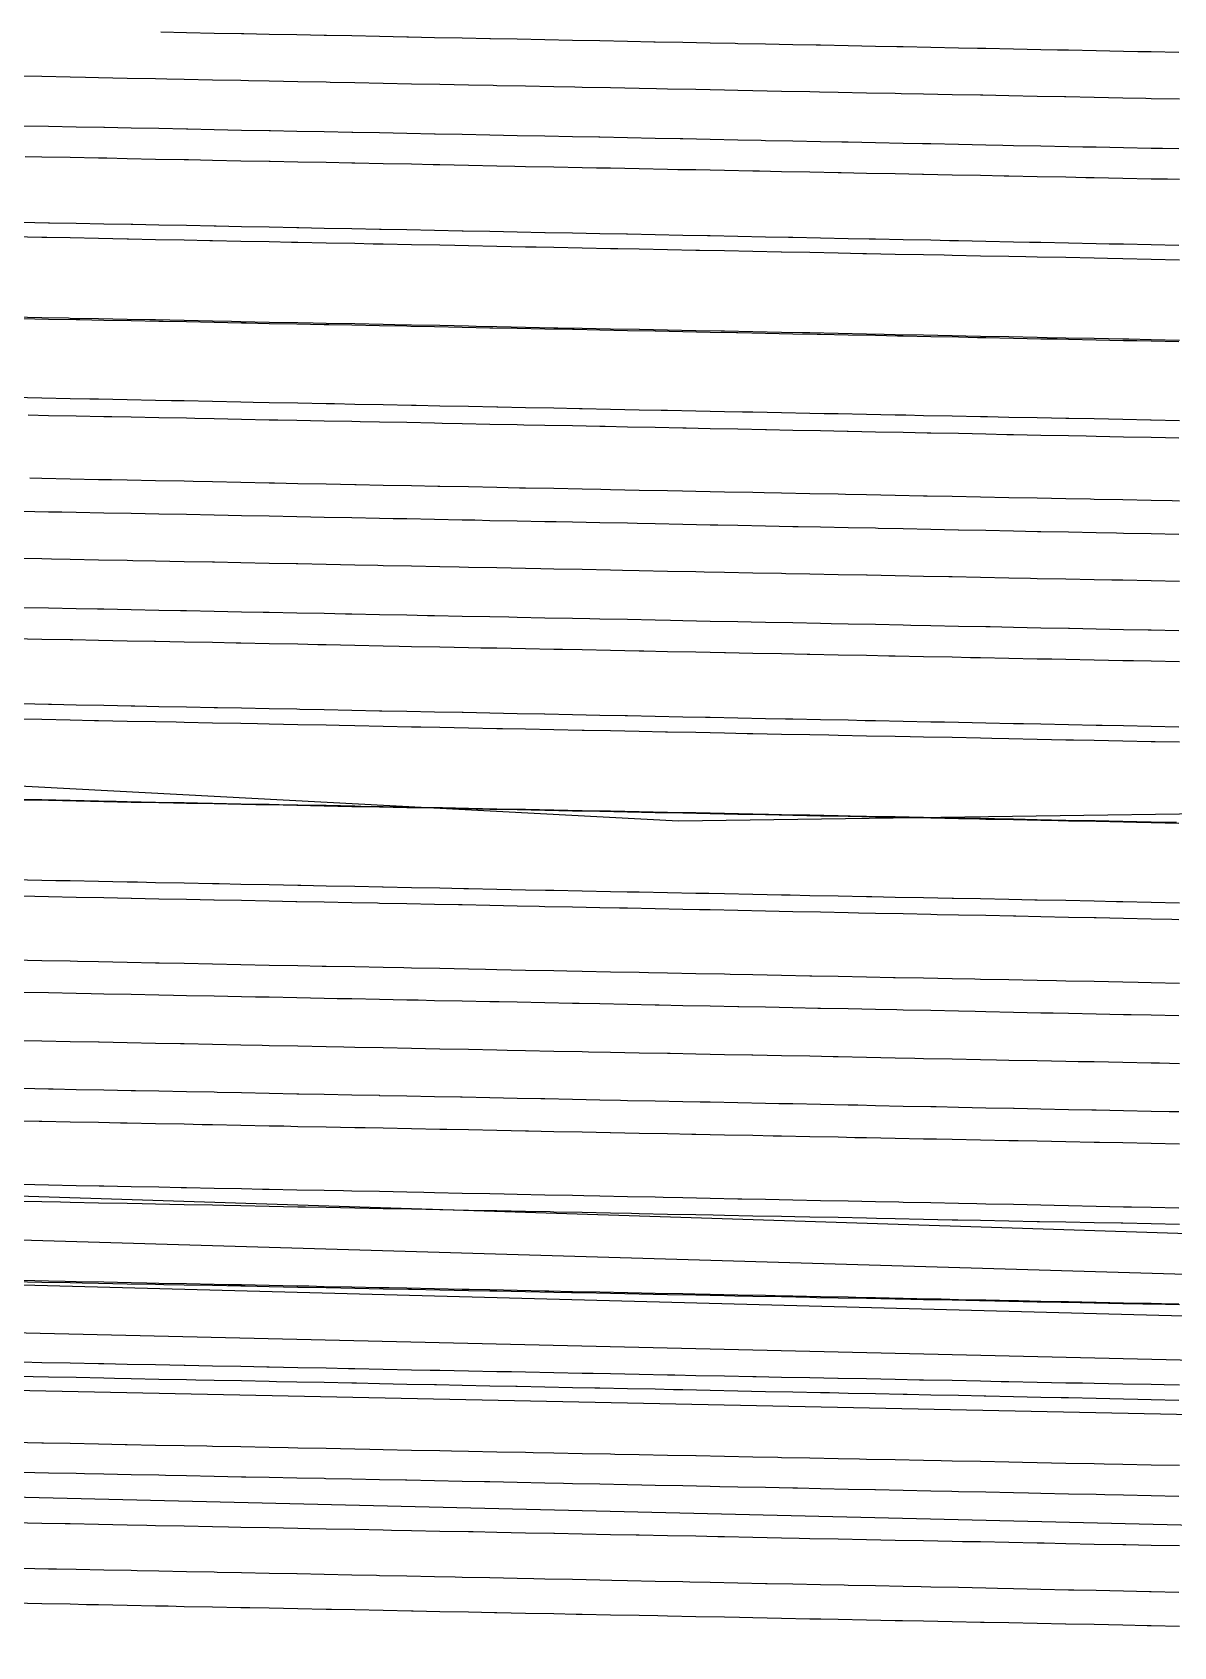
# Model space of a CAD drawing. Header units: metres. Extents: x 0 to 7092, y 40 to 458.
# Drawn here: x 4091.3 to 4178.3, y 40 to 163 of the extents above; entities that cross this region are included whole.
import ezdxf

# ---------------------------------------------------------------- set-up
doc = ezdxf.new("R2010")
doc.units = ezdxf.units.M

msp = doc.modelspace()

# ---------------------------------------------------------------- linework, layer by layer
at = {"color": 1}
msp.add_lwpolyline([(4067.39, 106.82), (4140.58, 102.92), (4140.58, 102.92), (4140.58, 102.92), (4140.58, 102.92), (4140.58, 102.92), (4140.58, 102.92), (4140.58, 102.92), (4140.58, 102.92), (4140.58, 102.92), (4209.67, 103.89), (4209.67, 103.89), (4209.67, 103.89), (4209.67, 103.89), (4209.67, 103.89), (4270.36, 105.98)], dxfattribs=at)
at = {"layer": 'Contour_Level_10'}
for points in [[(4178.72, 124.73), (4176.61, 124.78), (4174.51, 124.82), (4173.97, 124.83), (4172.41, 124.86), (4170.31, 124.91), (4168.21, 124.95), (4167.94, 124.95), (4166.11, 124.99), (4164.01, 125.03), (4161.91, 125.08), (4161.89, 125.08), (4159.81, 125.12), (4157.7, 125.16), (4155.81, 125.2), (4155.6, 125.21), (4153.5, 125.25), (4151.4, 125.29), (4149.71, 125.32), (4149.3, 125.33), (4147.2, 125.37), (4145.1, 125.42), (4143.58, 125.45), (4143, 125.46), (4140.9, 125.5), (4138.79, 125.54), (4137.43, 125.57), (4136.69, 125.59), (4134.59, 125.63), (4132.49, 125.67), (4131.25, 125.69), (4130.39, 125.71), (4128.29, 125.75), (4126.19, 125.79), (4125.05, 125.82), (4124.09, 125.84), (4121.99, 125.88), (4119.88, 125.92), (4118.82, 125.94), (4117.78, 125.96), (4115.68, 126), (4113.58, 126.04), (4112.56, 126.06), (4111.48, 126.08), (4109.38, 126.13), (4107.28, 126.17), (4106.26, 126.19), (4105.18, 126.21), (4103.08, 126.25), (4100.97, 126.29), (4099.94, 126.31), (4098.87, 126.33), (4096.77, 126.37), (4094.67, 126.41), (4093.59, 126.43), (4092.57, 126.45), (4090.47, 126.49)], [(4178.77, 115.04), (4176.6, 115.08), (4175.26, 115.11), (4174.44, 115.12), (4172.27, 115.16), (4170.1, 115.21), (4169.04, 115.23), (4167.93, 115.25), (4165.76, 115.29), (4163.59, 115.34), (4162.83, 115.35), (4161.43, 115.38), (4159.26, 115.42), (4157.09, 115.46), (4156.61, 115.47), (4154.92, 115.51), (4152.75, 115.55), (4150.59, 115.59), (4150.39, 115.6), (4148.42, 115.64), (4146.25, 115.68), (4144.17, 115.72), (4144.08, 115.72), (4141.91, 115.77), (4139.75, 115.81), (4137.95, 115.84), (4137.58, 115.85), (4135.41, 115.89), (4133.24, 115.94), (4131.73, 115.97), (4131.07, 115.98), (4128.91, 116.02), (4126.74, 116.07), (4125.52, 116.09), (4124.57, 116.11), (4122.4, 116.15), (4120.23, 116.19), (4119.3, 116.21), (4118.07, 116.24), (4115.9, 116.28), (4113.73, 116.32), (4113.08, 116.34), (4111.56, 116.37), (4109.39, 116.41), (4107.23, 116.45), (4106.86, 116.46), (4105.06, 116.5), (4102.89, 116.54), (4100.72, 116.58), (4100.64, 116.58), (4098.55, 116.62), (4096.38, 116.67), (4094.42, 116.71), (4094.22, 116.71), (4092.05, 116.75), (4089.88, 116.8)]]:
    msp.add_lwpolyline(points, dxfattribs=at)
at = {"layer": 'Contour_Level_11'}
for points in [[(4178.72, 117.4), (4176.61, 117.44), (4176.37, 117.44), (4174.51, 117.48), (4172.41, 117.53), (4170.37, 117.57), (4170.31, 117.57), (4168.21, 117.61), (4166.11, 117.65), (4164.34, 117.69), (4164.01, 117.7), (4161.91, 117.74), (4159.81, 117.78), (4158.29, 117.81), (4157.7, 117.83), (4155.6, 117.87), (4153.5, 117.91), (4152.21, 117.94), (4151.4, 117.95), (4149.3, 118), (4147.2, 118.04), (4146.11, 118.06), (4145.1, 118.08), (4143, 118.12), (4140.9, 118.16), (4139.98, 118.18), (4138.79, 118.21), (4136.69, 118.25), (4134.59, 118.29), (4133.83, 118.31), (4132.49, 118.33), (4130.39, 118.37), (4128.29, 118.42), (4127.65, 118.43), (4126.19, 118.46), (4124.09, 118.5), (4121.99, 118.54), (4121.44, 118.55), (4119.88, 118.58), (4117.78, 118.62), (4115.68, 118.67), (4115.2, 118.68), (4113.58, 118.71), (4111.48, 118.75), (4109.38, 118.79), (4108.93, 118.8), (4107.28, 118.83), (4105.18, 118.87), (4103.08, 118.91), (4102.63, 118.92), (4100.97, 118.95), (4098.87, 119), (4096.77, 119.04), (4096.3, 119.05), (4094.67, 119.08), (4092.57, 119.12), (4090.47, 119.16)], [(4178.77, 108.91), (4176.9, 108.95), (4176.6, 108.95), (4174.44, 109), (4172.27, 109.04), (4170.69, 109.07), (4170.1, 109.08), (4167.93, 109.13), (4165.76, 109.17), (4164.47, 109.2), (4163.59, 109.21), (4161.43, 109.26), (4159.26, 109.3), (4158.25, 109.32), (4157.09, 109.34), (4154.92, 109.38), (4152.75, 109.43), (4152.03, 109.44), (4150.59, 109.47), (4148.42, 109.51), (4146.25, 109.56), (4145.81, 109.56), (4144.08, 109.6), (4141.91, 109.64), (4139.75, 109.68), (4139.59, 109.69), (4137.58, 109.73), (4135.41, 109.77), (4133.38, 109.81), (4133.24, 109.81), (4131.07, 109.86), (4128.91, 109.9), (4127.16, 109.93), (4126.74, 109.94), (4124.57, 109.99), (4122.4, 110.03), (4120.94, 110.06), (4120.23, 110.07), (4118.07, 110.11), (4115.9, 110.16), (4114.72, 110.18), (4113.73, 110.2), (4111.56, 110.24), (4109.39, 110.29), (4108.5, 110.3), (4107.23, 110.33), (4105.06, 110.37), (4102.89, 110.41), (4102.29, 110.43), (4100.72, 110.46), (4098.55, 110.5), (4096.38, 110.54), (4096.07, 110.55), (4094.22, 110.59), (4092.05, 110.63), (4089.88, 110.67)]]:
    msp.add_lwpolyline(points, dxfattribs=at)
at = {"layer": 'Contour_Level_12'}
for points in [[(4178.72, 110.06), (4176.61, 110.1), (4174.51, 110.15), (4172.88, 110.18), (4172.41, 110.19), (4170.31, 110.23), (4168.21, 110.28), (4166.88, 110.3), (4166.11, 110.32), (4164.01, 110.36), (4161.91, 110.41), (4160.86, 110.43), (4159.81, 110.45), (4157.7, 110.49), (4155.6, 110.53), (4154.81, 110.55), (4153.5, 110.58), (4151.4, 110.62), (4149.3, 110.66), (4148.74, 110.67), (4147.2, 110.7), (4145.1, 110.75), (4143, 110.79), (4142.64, 110.8), (4140.9, 110.83), (4138.79, 110.87), (4136.69, 110.92), (4136.51, 110.92), (4134.59, 110.96), (4132.49, 111), (4130.39, 111.04), (4130.36, 111.04), (4128.29, 111.08), (4126.19, 111.13), (4124.17, 111.17), (4124.09, 111.17), (4121.99, 111.21), (4119.88, 111.25), (4117.96, 111.29), (4117.78, 111.29), (4115.68, 111.33), (4113.58, 111.37), (4111.72, 111.41), (4111.48, 111.42), (4109.38, 111.46), (4107.28, 111.5), (4105.44, 111.53), (4105.18, 111.54), (4103.08, 111.58), (4100.97, 111.62), (4099.13, 111.66), (4098.87, 111.66), (4096.77, 111.7), (4094.67, 111.74), (4092.79, 111.78), (4092.57, 111.79), (4090.47, 111.83)], [(4178.55, 102.79), (4176.6, 102.83), (4174.44, 102.87), (4172.33, 102.92), (4172.27, 102.92), (4170.1, 102.96), (4167.93, 103), (4166.11, 103.04), (4165.76, 103.05), (4163.59, 103.09), (4161.43, 103.13), (4159.89, 103.16), (4159.26, 103.17), (4157.09, 103.22), (4154.92, 103.26), (4153.67, 103.29), (4152.75, 103.3), (4150.59, 103.35), (4148.42, 103.39), (4147.45, 103.41), (4146.25, 103.43), (4144.08, 103.48), (4141.91, 103.52), (4141.24, 103.53), (4139.75, 103.56), (4137.58, 103.6), (4135.41, 103.65), (4135.02, 103.65), (4133.24, 103.69), (4131.07, 103.73), (4128.91, 103.78), (4128.8, 103.78), (4126.74, 103.82), (4124.57, 103.86), (4122.58, 103.9), (4122.4, 103.9), (4120.23, 103.95), (4118.07, 103.99), (4116.36, 104.02), (4115.9, 104.03), (4113.73, 104.08), (4111.56, 104.12), (4110.15, 104.15), (4109.39, 104.16), (4107.23, 104.2), (4105.06, 104.25), (4103.93, 104.27), (4102.89, 104.29), (4100.72, 104.33), (4098.55, 104.38), (4097.71, 104.39), (4096.38, 104.42), (4094.22, 104.46), (4092.05, 104.51), (4091.49, 104.52), (4089.88, 104.55)]]:
    msp.add_lwpolyline(points, dxfattribs=at)
at = {"layer": 'Contour_Level_13'}
for points in [[(4178.72, 102.73), (4176.61, 102.77), (4175.49, 102.79), (4174.51, 102.81), (4172.41, 102.86), (4170.31, 102.9), (4169.52, 102.92), (4168.21, 102.94), (4166.11, 102.99), (4164.01, 103.03), (4163.53, 103.04), (4161.91, 103.07), (4159.81, 103.12), (4157.7, 103.16), (4157.51, 103.16), (4155.6, 103.2), (4153.5, 103.24), (4151.47, 103.29), (4151.4, 103.29), (4149.3, 103.33), (4147.2, 103.37), (4145.4, 103.41), (4145.1, 103.41), (4143, 103.46), (4140.9, 103.5), (4139.3, 103.53), (4138.79, 103.54), (4136.69, 103.58), (4134.59, 103.63), (4133.17, 103.65), (4132.49, 103.67), (4130.39, 103.71), (4128.29, 103.75), (4127.02, 103.78), (4126.19, 103.79), (4124.09, 103.84), (4121.99, 103.88), (4120.83, 103.9), (4119.88, 103.92), (4117.78, 103.96), (4115.68, 104), (4114.61, 104.02), (4113.58, 104.04), (4111.48, 104.09), (4109.38, 104.13), (4108.37, 104.15), (4107.28, 104.17), (4105.18, 104.21), (4103.08, 104.25), (4102.09, 104.27), (4100.97, 104.29), (4098.87, 104.33), (4096.77, 104.37), (4095.77, 104.39), (4094.67, 104.41), (4092.57, 104.46), (4090.47, 104.5)], [(4178.77, 96.66), (4176.6, 96.71), (4174.44, 96.75), (4173.97, 96.76), (4172.27, 96.79), (4170.1, 96.84), (4167.93, 96.88), (4167.75, 96.88), (4165.76, 96.92), (4163.59, 96.97), (4161.53, 97.01), (4161.43, 97.01), (4159.26, 97.05), (4157.09, 97.09), (4155.31, 97.13), (4154.92, 97.14), (4152.75, 97.18), (4150.59, 97.22), (4149.1, 97.25), (4148.42, 97.27), (4146.25, 97.31), (4144.08, 97.35), (4142.88, 97.38), (4141.91, 97.39), (4139.75, 97.44), (4137.58, 97.48), (4136.66, 97.5), (4135.41, 97.52), (4133.24, 97.57), (4131.07, 97.61), (4130.44, 97.62), (4128.91, 97.65), (4126.74, 97.69), (4124.57, 97.74), (4124.22, 97.74), (4122.4, 97.78), (4120.23, 97.82), (4118.07, 97.87), (4118.01, 97.87), (4115.9, 97.91), (4113.73, 97.95), (4111.79, 97.99), (4111.56, 98), (4109.39, 98.04), (4107.23, 98.08), (4105.57, 98.11), (4105.06, 98.12), (4102.89, 98.17), (4100.72, 98.21), (4099.35, 98.24), (4098.55, 98.25), (4096.38, 98.3), (4094.22, 98.34), (4093.13, 98.36), (4092.05, 98.38), (4089.88, 98.42)]]:
    msp.add_lwpolyline(points, dxfattribs=at)
at = {"layer": 'Contour_Level_14'}
for points in [[(4178.72, 95.39), (4178.19, 95.41), (4176.61, 95.44), (4174.51, 95.48), (4172.41, 95.53), (4172.25, 95.53), (4170.31, 95.57), (4168.21, 95.61), (4166.29, 95.65), (4166.11, 95.66), (4164.01, 95.7), (4161.91, 95.74), (4160.3, 95.77), (4159.81, 95.79), (4157.7, 95.83), (4155.6, 95.87), (4154.29, 95.9), (4153.5, 95.91), (4151.4, 95.96), (4149.3, 96), (4148.25, 96.02), (4147.2, 96.04), (4145.1, 96.09), (4143, 96.13), (4142.18, 96.14), (4140.9, 96.17), (4138.79, 96.21), (4136.69, 96.26), (4136.09, 96.27), (4134.59, 96.3), (4132.49, 96.34), (4130.39, 96.38), (4129.97, 96.39), (4128.29, 96.42), (4126.19, 96.47), (4124.09, 96.51), (4123.81, 96.51), (4121.99, 96.55), (4119.88, 96.59), (4117.78, 96.63), (4117.63, 96.64), (4115.68, 96.68), (4113.58, 96.72), (4111.48, 96.76), (4111.41, 96.76), (4109.38, 96.8), (4107.28, 96.84), (4105.18, 96.88), (4105.16, 96.88), (4103.08, 96.92), (4100.97, 96.96), (4098.88, 97.01), (4098.87, 97.01), (4096.77, 97.05), (4094.67, 97.09), (4092.57, 97.13), (4092.56, 97.13), (4090.47, 97.17)], [(4178.77, 90.54), (4176.6, 90.58), (4175.61, 90.6), (4174.44, 90.63), (4172.27, 90.67), (4170.1, 90.71), (4169.39, 90.73), (4167.93, 90.76), (4165.76, 90.8), (4163.59, 90.84), (4163.17, 90.85), (4161.43, 90.88), (4159.26, 90.93), (4157.09, 90.97), (4156.96, 90.97), (4154.92, 91.01), (4152.75, 91.06), (4150.74, 91.1), (4150.59, 91.1), (4148.42, 91.14), (4146.25, 91.18), (4144.52, 91.22), (4144.08, 91.23), (4141.91, 91.27), (4139.75, 91.31), (4138.3, 91.34), (4137.58, 91.36), (4135.41, 91.4), (4133.24, 91.44), (4132.08, 91.47), (4131.07, 91.49), (4128.91, 91.53), (4126.74, 91.57), (4125.87, 91.59), (4124.57, 91.61), (4122.4, 91.66), (4120.23, 91.7), (4119.65, 91.71), (4118.07, 91.74), (4115.9, 91.79), (4113.73, 91.83), (4113.43, 91.83), (4111.56, 91.87), (4109.39, 91.91), (4107.23, 91.96), (4107.21, 91.96), (4105.06, 92), (4102.89, 92.04), (4100.99, 92.08), (4100.72, 92.09), (4098.55, 92.13), (4096.38, 92.17), (4094.77, 92.2), (4094.22, 92.22), (4092.05, 92.26), (4089.88, 92.3)]]:
    msp.add_lwpolyline(points, dxfattribs=at)
at = {"layer": 'Contour_Level_15'}
for points in [[(4178.72, 88.07), (4176.61, 88.11), (4175.07, 88.14), (4174.51, 88.15), (4172.41, 88.2), (4170.31, 88.24), (4169.14, 88.26), (4168.21, 88.28), (4166.11, 88.33), (4164.01, 88.37), (4163.19, 88.39), (4161.91, 88.41), (4159.81, 88.46), (4157.7, 88.5), (4157.21, 88.51), (4155.6, 88.54), (4153.5, 88.59), (4151.4, 88.63), (4151.2, 88.63), (4149.3, 88.67), (4147.2, 88.72), (4145.17, 88.76), (4145.1, 88.76), (4143, 88.8), (4140.9, 88.84), (4139.11, 88.88), (4138.79, 88.89), (4136.69, 88.93), (4134.59, 88.97), (4133.02, 89), (4132.49, 89.01), (4130.39, 89.06), (4128.29, 89.1), (4126.9, 89.13), (4126.19, 89.14), (4124.09, 89.18), (4121.99, 89.22), (4120.74, 89.25), (4119.88, 89.27), (4117.78, 89.31), (4115.68, 89.35), (4114.56, 89.37), (4113.58, 89.39), (4111.48, 89.43), (4109.38, 89.48), (4108.35, 89.5), (4107.28, 89.52), (4105.18, 89.56), (4103.08, 89.6), (4102.1, 89.62), (4100.97, 89.64), (4098.87, 89.68), (4096.77, 89.72), (4095.82, 89.74), (4094.67, 89.76), (4092.57, 89.81), (4090.47, 89.85)], [(4178.77, 84.42), (4177.25, 84.45), (4176.6, 84.46), (4174.44, 84.5), (4172.27, 84.55), (4171.04, 84.57), (4170.1, 84.59), (4167.93, 84.63), (4165.76, 84.67), (4164.82, 84.69), (4163.59, 84.72), (4161.43, 84.76), (4159.26, 84.8), (4158.6, 84.82), (4157.09, 84.85), (4154.92, 84.89), (4152.75, 84.93), (4152.38, 84.94), (4150.59, 84.98), (4148.42, 85.02), (4146.25, 85.06), (4146.16, 85.06), (4144.08, 85.1), (4141.91, 85.15), (4139.94, 85.19), (4139.75, 85.19), (4137.58, 85.23), (4135.41, 85.28), (4133.73, 85.31), (4133.24, 85.32), (4131.07, 85.36), (4128.91, 85.4), (4127.51, 85.43), (4126.74, 85.45), (4124.57, 85.49), (4122.4, 85.53), (4121.29, 85.56), (4120.23, 85.58), (4118.07, 85.62), (4115.9, 85.66), (4115.07, 85.68), (4113.73, 85.71), (4111.56, 85.75), (4109.39, 85.79), (4108.85, 85.8), (4107.23, 85.83), (4105.06, 85.88), (4102.89, 85.92), (4102.63, 85.92), (4100.72, 85.96), (4098.55, 86.01), (4096.42, 86.05), (4096.38, 86.05), (4094.22, 86.09), (4092.05, 86.13), (4090.2, 86.17)]]:
    msp.add_lwpolyline(points, dxfattribs=at)
at = {"layer": 'Contour_Level_16'}
for points in [[(4178.72, 80.74), (4177.98, 80.75), (4176.61, 80.78), (4174.51, 80.83), (4172.41, 80.87), (4172.08, 80.88), (4170.31, 80.91), (4168.21, 80.96), (4166.16, 81), (4166.11, 81), (4164.01, 81.04), (4161.91, 81.09), (4160.21, 81.12), (4159.81, 81.13), (4157.7, 81.17), (4155.6, 81.22), (4154.24, 81.25), (4153.5, 81.26), (4151.4, 81.3), (4149.3, 81.35), (4148.24, 81.37), (4147.2, 81.39), (4145.1, 81.43), (4143, 81.48), (4142.22, 81.49), (4140.9, 81.52), (4138.79, 81.56), (4136.69, 81.6), (4136.16, 81.62), (4134.59, 81.65), (4132.49, 81.69), (4130.39, 81.73), (4130.08, 81.74), (4128.29, 81.77), (4126.19, 81.82), (4124.09, 81.86), (4123.97, 81.86), (4121.99, 81.9), (4119.88, 81.94), (4117.82, 81.98), (4117.78, 81.99), (4115.68, 82.03), (4113.58, 82.07), (4111.64, 82.11), (4111.48, 82.11), (4109.38, 82.15), (4107.28, 82.19), (4105.43, 82.23), (4105.18, 82.24), (4103.08, 82.28), (4100.97, 82.32), (4099.19, 82.35), (4098.87, 82.36), (4096.77, 82.4), (4094.67, 82.44), (4092.91, 82.48), (4092.57, 82.48), (4090.47, 82.53)], [(4178.77, 78.29), (4176.6, 78.34), (4174.44, 78.38), (4172.68, 78.41), (4172.27, 78.42), (4170.1, 78.47), (4167.93, 78.51), (4166.46, 78.54), (4165.76, 78.55), (4163.59, 78.59), (4161.43, 78.64), (4160.24, 78.66), (4159.26, 78.68), (4157.09, 78.72), (4154.92, 78.77), (4154.02, 78.78), (4152.75, 78.81), (4150.59, 78.85), (4148.42, 78.89), (4147.8, 78.91), (4146.25, 78.94), (4144.08, 78.98), (4141.91, 79.02), (4141.59, 79.03), (4139.75, 79.07), (4137.58, 79.11), (4135.41, 79.15), (4135.37, 79.15), (4133.24, 79.2), (4131.07, 79.24), (4129.15, 79.28), (4128.91, 79.28), (4126.74, 79.32), (4124.57, 79.37), (4122.93, 79.4), (4122.4, 79.41), (4120.23, 79.45), (4118.07, 79.5), (4116.71, 79.52), (4115.9, 79.54), (4113.73, 79.58), (4111.56, 79.62), (4110.49, 79.65), (4109.39, 79.67), (4107.23, 79.71), (4105.06, 79.75), (4104.28, 79.77), (4102.89, 79.8), (4100.72, 79.84), (4098.55, 79.88), (4098.06, 79.89), (4096.38, 79.93), (4094.22, 79.97), (4092.05, 80.01), (4091.84, 80.02), (4089.88, 80.05)]]:
    msp.add_lwpolyline(points, dxfattribs=at)
at = {"layer": 'Contour_Level_17'}
for points in [[(4178.72, 73.41), (4176.61, 73.46), (4175.1, 73.49), (4174.51, 73.5), (4172.41, 73.55), (4170.31, 73.59), (4169.22, 73.61), (4168.21, 73.63), (4166.11, 73.68), (4164.01, 73.72), (4163.31, 73.74), (4161.91, 73.76), (4159.81, 73.81), (4157.7, 73.85), (4157.37, 73.86), (4155.6, 73.9), (4153.5, 73.94), (4151.41, 73.98), (4151.4, 73.98), (4149.3, 74.03), (4147.2, 74.07), (4145.42, 74.11), (4145.1, 74.11), (4143, 74.15), (4140.9, 74.2), (4139.41, 74.23), (4138.79, 74.24), (4136.69, 74.28), (4134.59, 74.33), (4133.36, 74.35), (4132.49, 74.37), (4130.39, 74.41), (4128.29, 74.45), (4127.29, 74.47), (4126.19, 74.5), (4124.09, 74.54), (4121.99, 74.58), (4121.18, 74.6), (4119.88, 74.62), (4117.78, 74.67), (4115.68, 74.71), (4115.04, 74.72), (4113.58, 74.75), (4111.48, 74.79), (4109.38, 74.83), (4108.87, 74.84), (4107.28, 74.88), (4105.18, 74.92), (4103.08, 74.96), (4102.67, 74.97), (4100.97, 75), (4098.87, 75.04), (4096.77, 75.08), (4096.43, 75.09), (4094.67, 75.12), (4092.57, 75.17), (4090.47, 75.21)], [(4178.77, 72.17), (4176.6, 72.21), (4174.44, 72.26), (4174.32, 72.26), (4172.27, 72.3), (4170.1, 72.34), (4168.1, 72.38), (4167.93, 72.38), (4165.76, 72.43), (4163.59, 72.47), (4161.88, 72.5), (4161.43, 72.51), (4159.26, 72.56), (4157.09, 72.6), (4155.66, 72.63), (4154.92, 72.64), (4152.75, 72.69), (4150.59, 72.73), (4149.45, 72.75), (4148.42, 72.77), (4146.25, 72.81), (4144.08, 72.86), (4143.23, 72.87), (4141.91, 72.9), (4139.75, 72.94), (4137.58, 72.99), (4137.01, 73), (4135.41, 73.03), (4133.24, 73.07), (4131.07, 73.11), (4130.79, 73.12), (4128.91, 73.16), (4126.74, 73.2), (4124.57, 73.24), (4124.57, 73.24), (4122.4, 73.29), (4120.23, 73.33), (4118.35, 73.37), (4118.07, 73.37), (4115.9, 73.42), (4113.73, 73.46), (4112.14, 73.49), (4111.56, 73.5), (4109.39, 73.54), (4107.23, 73.59), (4105.92, 73.61), (4105.06, 73.63), (4102.89, 73.67), (4100.72, 73.72), (4099.7, 73.74), (4098.55, 73.76), (4096.38, 73.8), (4094.22, 73.84), (4093.48, 73.86), (4092.05, 73.89), (4089.88, 73.93)]]:
    msp.add_lwpolyline(points, dxfattribs=at)
at = {"layer": 'Contour_Level_18'}
for points in [[(4178.77, 66.05), (4176.6, 66.09), (4175.96, 66.1), (4174.44, 66.13), (4172.27, 66.18), (4170.1, 66.22), (4169.74, 66.23), (4167.93, 66.26), (4165.76, 66.3), (4163.59, 66.35), (4163.52, 66.35), (4161.43, 66.39), (4159.26, 66.43), (4157.31, 66.47), (4157.09, 66.48), (4154.92, 66.52), (4152.75, 66.56), (4151.09, 66.59), (4150.59, 66.6), (4148.42, 66.65), (4146.25, 66.69), (4144.87, 66.72), (4144.08, 66.73), (4141.91, 66.78), (4139.75, 66.82), (4138.65, 66.84), (4137.58, 66.86), (4135.41, 66.91), (4133.24, 66.95), (4132.43, 66.96), (4131.07, 66.99), (4128.91, 67.03), (4126.74, 67.08), (4126.21, 67.09), (4124.57, 67.12), (4122.4, 67.16), (4120.23, 67.21), (4120, 67.21), (4118.07, 67.25), (4115.9, 67.29), (4113.78, 67.33), (4113.73, 67.33), (4111.56, 67.38), (4109.39, 67.42), (4107.56, 67.46), (4107.23, 67.46), (4105.06, 67.51), (4102.89, 67.55), (4101.34, 67.58), (4100.72, 67.59), (4098.55, 67.63), (4096.38, 67.68), (4095.12, 67.7), (4094.22, 67.72), (4092.05, 67.76), (4089.88, 67.81)], [(4178.72, 66.09), (4178.21, 66.1), (4176.61, 66.14), (4174.51, 66.18), (4172.41, 66.22), (4172.36, 66.23), (4170.31, 66.27), (4168.21, 66.31), (4166.49, 66.35), (4166.11, 66.36), (4164.01, 66.4), (4161.91, 66.44), (4160.59, 66.47), (4159.81, 66.49), (4157.7, 66.53), (4155.6, 66.58), (4154.67, 66.59), (4153.5, 66.62), (4151.4, 66.66), (4149.3, 66.71), (4148.72, 66.72), (4147.2, 66.75), (4145.1, 66.79), (4143, 66.84), (4142.74, 66.84), (4140.9, 66.88), (4138.79, 66.92), (4136.73, 66.96), (4136.69, 66.96), (4134.59, 67.01), (4132.49, 67.05), (4130.7, 67.09), (4130.39, 67.09), (4128.29, 67.14), (4126.19, 67.18), (4124.63, 67.21), (4124.09, 67.22), (4121.99, 67.26), (4119.88, 67.31), (4118.54, 67.33), (4117.78, 67.35), (4115.68, 67.39), (4113.58, 67.43), (4112.41, 67.46), (4111.48, 67.48), (4109.38, 67.52), (4107.28, 67.56), (4106.25, 67.58), (4105.18, 67.6), (4103.08, 67.64), (4100.97, 67.68), (4100.06, 67.7), (4098.87, 67.73), (4096.77, 67.77), (4094.67, 67.81), (4093.83, 67.83), (4092.57, 67.85), (4090.47, 67.89)]]:
    msp.add_lwpolyline(points, dxfattribs=at)
at = {"layer": 'Contour_Level_19'}
for points in [[(3386.6, 97), (5157.42, 40)], [(4178.77, 59.92), (4177.6, 59.95), (4176.6, 59.97), (4174.44, 60.01), (4172.27, 60.05), (4171.38, 60.07), (4170.1, 60.09), (4167.93, 60.14), (4165.76, 60.18), (4165.17, 60.19), (4163.59, 60.22), (4161.43, 60.27), (4159.26, 60.31), (4158.95, 60.32), (4157.09, 60.35), (4154.92, 60.4), (4152.75, 60.44), (4152.73, 60.44), (4150.59, 60.48), (4148.42, 60.52), (4146.51, 60.56), (4146.25, 60.57), (4144.08, 60.61), (4141.91, 60.65), (4140.29, 60.68), (4139.75, 60.7), (4137.58, 60.74), (4135.41, 60.78), (4134.07, 60.81), (4133.24, 60.82), (4131.07, 60.87), (4128.91, 60.91), (4127.86, 60.93), (4126.74, 60.95), (4124.57, 61), (4122.4, 61.04), (4121.64, 61.05), (4120.23, 61.08), (4118.07, 61.12), (4115.9, 61.17), (4115.42, 61.18), (4113.73, 61.21), (4111.56, 61.25), (4109.39, 61.3), (4109.2, 61.3), (4107.23, 61.34), (4105.06, 61.38), (4102.98, 61.42), (4102.89, 61.43), (4100.72, 61.47), (4098.55, 61.51), (4096.77, 61.55), (4096.38, 61.55), (4094.22, 61.6), (4092.05, 61.64), (4090.55, 61.67)], [(4178.72, 58.77), (4176.61, 58.82), (4175.58, 58.84), (4174.51, 58.86), (4172.41, 58.9), (4170.31, 58.95), (4169.74, 58.96), (4168.21, 58.99), (4166.11, 59.04), (4164.01, 59.08), (4163.88, 59.08), (4161.91, 59.13), (4159.81, 59.17), (4158, 59.21), (4157.7, 59.21), (4155.6, 59.26), (4153.5, 59.3), (4152.09, 59.33), (4151.4, 59.34), (4149.3, 59.39), (4147.2, 59.43), (4146.15, 59.45), (4145.1, 59.48), (4143, 59.52), (4140.9, 59.56), (4140.19, 59.58), (4138.79, 59.61), (4136.69, 59.65), (4134.59, 59.69), (4134.2, 59.7), (4132.49, 59.73), (4130.39, 59.78), (4128.29, 59.82), (4128.18, 59.82), (4126.19, 59.86), (4124.09, 59.91), (4122.13, 59.95), (4121.99, 59.95), (4119.88, 59.99), (4117.78, 60.03), (4116.05, 60.07), (4115.68, 60.08), (4113.58, 60.12), (4111.48, 60.16), (4109.93, 60.19), (4109.38, 60.2), (4107.28, 60.25), (4105.18, 60.29), (4103.79, 60.32), (4103.08, 60.33), (4100.97, 60.37), (4098.87, 60.41), (4097.6, 60.44), (4096.77, 60.45), (4094.67, 60.5), (4092.57, 60.54), (4091.39, 60.56), (4090.47, 60.58)]]:
    msp.add_lwpolyline(points, dxfattribs=at)
at = {"layer": 'Contour_Level_20'}
for points in [[(3386.6, 91.76), (5141.49, 40)], [(4178.77, 53.8), (4176.6, 53.84), (4174.44, 53.89), (4173.03, 53.91), (4172.27, 53.93), (4170.1, 53.97), (4167.93, 54.01), (4166.81, 54.04), (4165.76, 54.06), (4163.59, 54.1), (4161.43, 54.14), (4160.59, 54.16), (4159.26, 54.19), (4157.09, 54.23), (4154.92, 54.27), (4154.37, 54.28), (4152.75, 54.31), (4150.59, 54.36), (4148.42, 54.4), (4148.15, 54.41), (4146.25, 54.44), (4144.08, 54.49), (4141.93, 54.53), (4141.91, 54.53), (4139.75, 54.57), (4137.58, 54.61), (4135.72, 54.65), (4135.41, 54.66), (4133.24, 54.7), (4131.07, 54.74), (4129.5, 54.77), (4128.91, 54.79), (4126.74, 54.83), (4124.57, 54.87), (4123.28, 54.9), (4122.4, 54.92), (4120.23, 54.96), (4118.07, 55), (4117.06, 55.02), (4115.9, 55.04), (4113.73, 55.09), (4111.56, 55.13), (4110.84, 55.14), (4109.39, 55.17), (4107.23, 55.22), (4105.06, 55.26), (4104.63, 55.27), (4102.89, 55.3), (4100.72, 55.34), (4098.55, 55.39), (4098.41, 55.39), (4096.38, 55.43), (4094.22, 55.47), (4092.19, 55.51), (4092.05, 55.52), (4089.88, 55.56)], [(4178.72, 51.45), (4176.61, 51.5), (4174.51, 51.54), (4173.08, 51.57), (4172.41, 51.59), (4170.31, 51.63), (4168.21, 51.68), (4167.26, 51.7), (4166.11, 51.72), (4164.01, 51.77), (4161.91, 51.81), (4161.41, 51.82), (4159.81, 51.85), (4157.7, 51.9), (4155.6, 51.94), (4155.55, 51.94), (4153.5, 51.99), (4151.4, 52.03), (4149.65, 52.07), (4149.3, 52.07), (4147.2, 52.12), (4145.1, 52.16), (4143.73, 52.19), (4143, 52.2), (4140.9, 52.25), (4138.79, 52.29), (4137.78, 52.31), (4136.69, 52.33), (4134.59, 52.38), (4132.49, 52.42), (4131.81, 52.44), (4130.39, 52.46), (4128.29, 52.51), (4126.19, 52.55), (4125.8, 52.56), (4124.09, 52.59), (4121.99, 52.64), (4119.88, 52.68), (4119.77, 52.68), (4117.78, 52.72), (4115.68, 52.76), (4113.7, 52.8), (4113.58, 52.81), (4111.48, 52.85), (4109.38, 52.89), (4107.6, 52.93), (4107.28, 52.93), (4105.18, 52.98), (4103.08, 53.02), (4101.47, 53.05), (4100.97, 53.06), (4098.87, 53.1), (4096.77, 53.15), (4095.31, 53.17), (4094.67, 53.19), (4092.57, 53.23), (4090.47, 53.27)]]:
    msp.add_lwpolyline(points, dxfattribs=at)
at = {"layer": 'Contour_Level_21'}
for points in [[(2418.3, 91.48), (4565.81, 40)], [(3386.6, 86.31), (5126, 40)], [(4178.77, 47.68), (4176.6, 47.72), (4174.67, 47.76), (4174.44, 47.76), (4172.27, 47.8), (4170.1, 47.85), (4168.45, 47.88), (4167.93, 47.89), (4165.76, 47.93), (4163.59, 47.98), (4162.23, 48), (4161.43, 48.02), (4159.26, 48.06), (4157.09, 48.1), (4156.01, 48.13), (4154.92, 48.15), (4152.75, 48.19), (4150.59, 48.23), (4149.79, 48.25), (4148.42, 48.28), (4146.25, 48.32), (4144.08, 48.36), (4143.58, 48.37), (4141.91, 48.41), (4139.75, 48.45), (4137.58, 48.49), (4137.36, 48.5), (4135.41, 48.53), (4133.24, 48.58), (4131.14, 48.62), (4131.07, 48.62), (4128.91, 48.66), (4126.74, 48.71), (4124.92, 48.74), (4124.57, 48.75), (4122.4, 48.79), (4120.23, 48.83), (4118.7, 48.86), (4118.07, 48.88), (4115.9, 48.92), (4113.73, 48.96), (4112.49, 48.99), (4111.56, 49.01), (4109.39, 49.05), (4107.23, 49.09), (4106.27, 49.11), (4105.06, 49.14), (4102.89, 49.18), (4100.72, 49.22), (4100.05, 49.23), (4098.55, 49.26), (4096.38, 49.31), (4094.22, 49.35), (4093.83, 49.36), (4092.05, 49.39), (4089.88, 49.44)], [(4178.72, 44.14), (4176.61, 44.18), (4176.49, 44.19), (4174.51, 44.23), (4172.41, 44.27), (4170.7, 44.31), (4170.31, 44.32), (4168.21, 44.36), (4166.11, 44.41), (4164.9, 44.43), (4164.01, 44.45), (4161.91, 44.5), (4159.81, 44.54), (4159.07, 44.56), (4157.7, 44.58), (4155.6, 44.63), (4153.5, 44.67), (4153.22, 44.68), (4151.4, 44.72), (4149.3, 44.76), (4147.35, 44.8), (4147.2, 44.8), (4145.1, 44.85), (4143, 44.89), (4141.44, 44.92), (4140.9, 44.94), (4138.79, 44.98), (4136.69, 45.02), (4135.51, 45.05), (4134.59, 45.07), (4132.49, 45.11), (4130.39, 45.15), (4129.56, 45.17), (4128.29, 45.2), (4126.19, 45.24), (4124.09, 45.28), (4123.57, 45.29), (4121.99, 45.33), (4119.88, 45.37), (4117.78, 45.41), (4117.55, 45.42), (4115.68, 45.46), (4113.58, 45.5), (4111.51, 45.54), (4111.48, 45.54), (4109.38, 45.58), (4107.28, 45.63), (4105.43, 45.66), (4105.18, 45.67), (4103.08, 45.71), (4100.97, 45.75), (4099.32, 45.79), (4098.87, 45.8), (4096.77, 45.84), (4094.67, 45.88), (4093.17, 45.91), (4092.57, 45.92), (4090.47, 45.96)]]:
    msp.add_lwpolyline(points, dxfattribs=at)
at = {"layer": 'Contour_Level_22'}
for points in [[(3386.6, 80.45), (5110.37, 40)], [(4178.77, 41.55), (4176.6, 41.59), (4176.31, 41.6), (4174.44, 41.64), (4172.27, 41.68), (4170.1, 41.72), (4170.09, 41.72), (4167.93, 41.77), (4165.76, 41.81), (4163.87, 41.85), (4163.59, 41.85), (4161.43, 41.9), (4159.26, 41.94), (4157.66, 41.97), (4157.09, 41.98), (4154.92, 42.02), (4152.75, 42.07), (4151.44, 42.09), (4150.59, 42.11), (4148.42, 42.15), (4146.25, 42.2), (4145.22, 42.22), (4144.08, 42.24), (4141.91, 42.28), (4139.75, 42.32), (4139, 42.34), (4137.58, 42.37), (4135.41, 42.41), (4133.24, 42.45), (4132.78, 42.46), (4131.07, 42.5), (4128.91, 42.54), (4126.74, 42.58), (4126.56, 42.59), (4124.57, 42.63), (4122.4, 42.67), (4120.35, 42.71), (4120.23, 42.71), (4118.07, 42.75), (4115.9, 42.8), (4114.13, 42.83), (4113.73, 42.84), (4111.56, 42.88), (4109.39, 42.93), (4107.91, 42.95), (4107.23, 42.97), (4105.06, 43.01), (4102.89, 43.05), (4101.69, 43.08), (4100.72, 43.1), (4098.55, 43.14), (4096.38, 43.18), (4095.47, 43.2), (4094.22, 43.23), (4092.05, 43.27), (4089.88, 43.31)]]:
    msp.add_lwpolyline(points, dxfattribs=at)
at = {"layer": 'Contour_Level_23'}
msp.add_lwpolyline([(3386.6, 74.05), (5037.4, 40)], dxfattribs=at)
at = {"layer": 'Contour_Level_3'}
msp.add_lwpolyline([(4178.77, 157.9), (4176.6, 157.94), (4176.21, 157.95), (4174.44, 157.99), (4172.27, 158.03), (4170.1, 158.07), (4169.99, 158.08), (4167.93, 158.12), (4165.76, 158.16), (4163.77, 158.2), (4163.59, 158.2), (4161.43, 158.24), (4159.26, 158.29), (4157.55, 158.32), (4157.09, 158.33), (4154.92, 158.37), (4152.75, 158.42), (4151.33, 158.44), (4150.59, 158.46), (4148.42, 158.5), (4146.25, 158.55), (4145.11, 158.57), (4144.08, 158.59), (4141.91, 158.63), (4139.75, 158.67), (4138.9, 158.69), (4137.58, 158.72), (4135.41, 158.76), (4133.24, 158.8), (4132.68, 158.81), (4131.07, 158.85), (4128.91, 158.89), (4126.74, 158.93), (4126.46, 158.94), (4124.57, 158.97), (4122.4, 159.02), (4120.24, 159.06), (4120.23, 159.06), (4118.07, 159.1), (4115.9, 159.15), (4114.02, 159.18), (4113.73, 159.19), (4111.56, 159.23), (4109.39, 159.27), (4107.8, 159.31), (4107.23, 159.32), (4105.06, 159.36), (4102.89, 159.4), (4101.59, 159.43), (4100.72, 159.45), (4098.55, 159.49), (4096.38, 159.53), (4095.37, 159.55), (4094.22, 159.58), (4092.05, 159.62), (4089.88, 159.66)], dxfattribs=at)
at = {"layer": 'Contour_Level_4'}
msp.add_lwpolyline([(4178.77, 151.78), (4177.85, 151.8), (4176.6, 151.82), (4174.44, 151.86), (4172.27, 151.91), (4171.63, 151.92), (4170.1, 151.95), (4167.93, 151.99), (4165.76, 152.04), (4165.41, 152.04), (4163.59, 152.08), (4161.43, 152.12), (4159.26, 152.16), (4159.19, 152.17), (4157.09, 152.21), (4154.92, 152.25), (4152.97, 152.29), (4152.75, 152.29), (4150.59, 152.34), (4148.42, 152.38), (4146.76, 152.41), (4146.25, 152.42), (4144.08, 152.46), (4141.91, 152.51), (4140.54, 152.53), (4139.75, 152.55), (4137.58, 152.59), (4135.41, 152.64), (4134.32, 152.66), (4133.24, 152.68), (4131.07, 152.72), (4128.91, 152.76), (4128.1, 152.78), (4126.74, 152.81), (4124.57, 152.85), (4122.4, 152.89), (4121.88, 152.9), (4120.23, 152.94), (4118.07, 152.98), (4115.9, 153.02), (4115.67, 153.03), (4113.73, 153.07), (4111.56, 153.11), (4109.45, 153.15), (4109.39, 153.15), (4107.23, 153.19), (4105.06, 153.24), (4103.23, 153.27), (4102.89, 153.28), (4100.72, 153.32), (4098.55, 153.37), (4097.01, 153.4), (4096.38, 153.41), (4094.22, 153.45), (4092.05, 153.49), (4090.79, 153.52)], dxfattribs=at)
at = {"layer": 'Contour_Level_5'}
for points in [[(4178.72, 161.46), (4176.61, 161.5), (4175.58, 161.52), (4174.51, 161.54), (4172.41, 161.59), (4170.31, 161.63), (4169.48, 161.65), (4168.21, 161.67), (4166.11, 161.71), (4164.01, 161.76), (4163.36, 161.77), (4161.91, 161.8), (4159.81, 161.84), (4157.7, 161.88), (4157.22, 161.89), (4155.6, 161.92), (4153.5, 161.97), (4151.4, 162.01), (4151.07, 162.02), (4149.3, 162.05), (4147.2, 162.09), (4145.1, 162.13), (4144.9, 162.14), (4143, 162.18), (4140.9, 162.22), (4138.79, 162.26), (4138.7, 162.26), (4136.69, 162.3), (4134.59, 162.34), (4132.49, 162.38), (4132.49, 162.38), (4130.39, 162.43), (4128.29, 162.47), (4126.26, 162.51), (4126.19, 162.51), (4124.09, 162.55), (4121.99, 162.59), (4120.01, 162.63), (4119.88, 162.63), (4117.78, 162.67), (4115.68, 162.72), (4113.74, 162.75), (4113.58, 162.76), (4111.48, 162.8), (4109.38, 162.84), (4107.44, 162.88), (4107.28, 162.88), (4105.18, 162.92), (4103.08, 162.96), (4101.13, 163)], [(4178.77, 145.65), (4176.6, 145.7), (4174.44, 145.74), (4173.27, 145.76), (4172.27, 145.78), (4170.1, 145.83), (4167.93, 145.87), (4167.05, 145.89), (4165.76, 145.91), (4163.59, 145.95), (4161.43, 146), (4160.83, 146.01), (4159.26, 146.04), (4157.09, 146.08), (4154.92, 146.13), (4154.62, 146.13), (4152.75, 146.17), (4150.59, 146.21), (4148.42, 146.25), (4148.4, 146.26), (4146.25, 146.3), (4144.08, 146.34), (4142.18, 146.38), (4141.91, 146.38), (4139.75, 146.43), (4137.58, 146.47), (4135.96, 146.5), (4135.41, 146.51), (4133.24, 146.56), (4131.07, 146.6), (4129.74, 146.62), (4128.91, 146.64), (4126.74, 146.68), (4124.57, 146.73), (4123.53, 146.75), (4122.4, 146.77), (4120.23, 146.81), (4118.07, 146.86), (4117.31, 146.87), (4115.9, 146.9), (4113.73, 146.94), (4111.56, 146.98), (4111.09, 146.99), (4109.39, 147.03), (4107.23, 147.07), (4105.06, 147.11), (4104.87, 147.12), (4102.89, 147.16), (4100.72, 147.2), (4098.65, 147.24), (4098.55, 147.24), (4096.38, 147.29), (4094.22, 147.33), (4092.43, 147.36), (4092.05, 147.37), (4089.88, 147.41)]]:
    msp.add_lwpolyline(points, dxfattribs=at)
at = {"layer": 'Contour_Level_6'}
for points in [[(4178.72, 154.11), (4177.48, 154.14), (4176.61, 154.15), (4174.51, 154.2), (4172.41, 154.24), (4171.4, 154.26), (4170.31, 154.28), (4168.21, 154.32), (4166.11, 154.36), (4165.3, 154.38), (4164.01, 154.41), (4161.91, 154.45), (4159.81, 154.49), (4159.18, 154.5), (4157.7, 154.53), (4155.6, 154.58), (4153.5, 154.62), (4153.04, 154.63), (4151.4, 154.66), (4149.3, 154.7), (4147.2, 154.74), (4146.88, 154.75), (4145.1, 154.79), (4143, 154.83), (4140.9, 154.87), (4140.7, 154.87), (4138.79, 154.91), (4136.69, 154.95), (4134.59, 155), (4134.5, 155), (4132.49, 155.04), (4130.39, 155.08), (4128.29, 155.12), (4128.28, 155.12), (4126.19, 155.16), (4124.09, 155.2), (4122.04, 155.24), (4121.99, 155.24), (4119.88, 155.29), (4117.78, 155.33), (4115.77, 155.37), (4115.68, 155.37), (4113.58, 155.41), (4111.48, 155.45), (4109.48, 155.49), (4109.38, 155.49), (4107.28, 155.53), (4105.18, 155.57), (4103.17, 155.61), (4103.08, 155.61), (4100.97, 155.66), (4098.87, 155.7), (4096.83, 155.74), (4096.77, 155.74), (4094.67, 155.78), (4092.57, 155.82), (4090.47, 155.86)], [(4178.77, 139.53), (4176.6, 139.57), (4174.91, 139.61), (4174.44, 139.62), (4172.27, 139.66), (4170.1, 139.7), (4168.69, 139.73), (4167.93, 139.74), (4165.76, 139.79), (4163.59, 139.83), (4162.48, 139.85), (4161.43, 139.87), (4159.26, 139.92), (4157.09, 139.96), (4156.26, 139.98), (4154.92, 140), (4152.75, 140.05), (4150.59, 140.09), (4150.04, 140.1), (4148.42, 140.13), (4146.25, 140.17), (4144.08, 140.22), (4143.82, 140.22), (4141.91, 140.26), (4139.75, 140.3), (4137.6, 140.35), (4137.58, 140.35), (4135.41, 140.39), (4133.24, 140.43), (4131.39, 140.47), (4131.07, 140.47), (4128.91, 140.52), (4126.74, 140.56), (4125.17, 140.59), (4124.57, 140.6), (4122.4, 140.65), (4120.23, 140.69), (4118.95, 140.71), (4118.07, 140.73), (4115.9, 140.78), (4113.73, 140.82), (4112.73, 140.84), (4111.56, 140.86), (4109.39, 140.9), (4107.23, 140.95), (4106.51, 140.96), (4105.06, 140.99), (4102.89, 141.03), (4100.72, 141.08), (4100.29, 141.08), (4098.55, 141.12), (4096.38, 141.16), (4094.22, 141.2), (4094.08, 141.21), (4092.05, 141.25), (4089.88, 141.29)]]:
    msp.add_lwpolyline(points, dxfattribs=at)
at = {"layer": 'Contour_Level_7'}
for points in [[(4178.72, 146.76), (4176.61, 146.81), (4174.51, 146.85), (4173.41, 146.87), (4172.41, 146.89), (4170.31, 146.93), (4168.21, 146.98), (4167.33, 146.99), (4166.11, 147.02), (4164.01, 147.06), (4161.91, 147.1), (4161.23, 147.12), (4159.81, 147.15), (4157.7, 147.19), (4155.6, 147.23), (4155.11, 147.24), (4153.5, 147.27), (4151.4, 147.31), (4149.3, 147.36), (4148.96, 147.36), (4147.2, 147.4), (4145.1, 147.44), (4143, 147.48), (4142.8, 147.49), (4140.9, 147.52), (4138.79, 147.57), (4136.69, 147.61), (4136.62, 147.61), (4134.59, 147.65), (4132.49, 147.69), (4130.41, 147.73), (4130.39, 147.73), (4128.29, 147.77), (4126.19, 147.82), (4124.18, 147.86), (4124.09, 147.86), (4121.99, 147.9), (4119.88, 147.94), (4117.92, 147.98), (4117.78, 147.98), (4115.68, 148.02), (4113.58, 148.06), (4111.64, 148.1), (4111.48, 148.11), (4109.38, 148.15), (4107.28, 148.19), (4105.34, 148.23), (4105.18, 148.23), (4103.08, 148.27), (4100.97, 148.31), (4099, 148.35), (4098.87, 148.35), (4096.77, 148.39), (4094.67, 148.43), (4092.65, 148.47), (4092.57, 148.47), (4090.47, 148.51)], [(4178.77, 133.41), (4176.6, 133.45), (4176.55, 133.45), (4174.44, 133.49), (4172.27, 133.54), (4170.34, 133.57), (4170.1, 133.58), (4167.93, 133.62), (4165.76, 133.66), (4164.12, 133.7), (4163.59, 133.71), (4161.43, 133.75), (4159.26, 133.79), (4157.9, 133.82), (4157.09, 133.84), (4154.92, 133.88), (4152.75, 133.92), (4151.68, 133.94), (4150.59, 133.96), (4148.42, 134.01), (4146.25, 134.05), (4145.46, 134.07), (4144.08, 134.09), (4141.91, 134.14), (4139.75, 134.18), (4139.25, 134.19), (4137.58, 134.22), (4135.41, 134.27), (4133.24, 134.31), (4133.03, 134.31), (4131.07, 134.35), (4128.91, 134.39), (4126.81, 134.44), (4126.74, 134.44), (4124.57, 134.48), (4122.4, 134.52), (4120.59, 134.56), (4120.23, 134.57), (4118.07, 134.61), (4115.9, 134.65), (4114.37, 134.68), (4113.73, 134.69), (4111.56, 134.74), (4109.39, 134.78), (4108.15, 134.8), (4107.23, 134.82), (4105.06, 134.87), (4102.89, 134.91), (4101.94, 134.93), (4100.72, 134.95), (4098.55, 134.99), (4096.38, 135.04), (4095.72, 135.05), (4094.22, 135.08), (4092.05, 135.12), (4089.88, 135.17)]]:
    msp.add_lwpolyline(points, dxfattribs=at)
at = {"layer": 'Contour_Level_8'}
for points in [[(4178.72, 139.42), (4176.61, 139.46), (4175.51, 139.48), (4174.51, 139.5), (4172.41, 139.55), (4170.31, 139.59), (4169.45, 139.61), (4168.21, 139.63), (4166.11, 139.67), (4164.01, 139.72), (4163.37, 139.73), (4161.91, 139.76), (4159.81, 139.8), (4157.7, 139.84), (4157.27, 139.85), (4155.6, 139.89), (4153.5, 139.93), (4151.4, 139.97), (4151.15, 139.98), (4149.3, 140.01), (4147.2, 140.06), (4145.1, 140.1), (4145, 140.1), (4143, 140.14), (4140.9, 140.18), (4138.83, 140.22), (4138.79, 140.22), (4136.69, 140.26), (4134.59, 140.31), (4132.64, 140.35), (4132.49, 140.35), (4130.39, 140.39), (4128.29, 140.43), (4126.43, 140.47), (4126.19, 140.47), (4124.09, 140.51), (4121.99, 140.56), (4120.18, 140.59), (4119.88, 140.6), (4117.78, 140.64), (4115.68, 140.68), (4113.92, 140.71), (4113.58, 140.72), (4111.48, 140.76), (4109.38, 140.8), (4107.62, 140.84), (4107.28, 140.84), (4105.18, 140.89), (4103.08, 140.93), (4101.3, 140.96), (4100.97, 140.97), (4098.87, 141.01), (4096.77, 141.05), (4094.95, 141.08), (4094.67, 141.09), (4092.57, 141.13), (4090.47, 141.17)], [(4178.77, 127.28), (4178.2, 127.29), (4176.6, 127.33), (4174.44, 127.37), (4172.27, 127.41), (4171.98, 127.42), (4170.1, 127.45), (4167.93, 127.5), (4165.76, 127.54), (4165.76, 127.54), (4163.59, 127.58), (4161.43, 127.63), (4159.54, 127.66), (4159.26, 127.67), (4157.09, 127.71), (4154.92, 127.76), (4153.32, 127.79), (4152.75, 127.8), (4150.59, 127.84), (4148.42, 127.88), (4147.11, 127.91), (4146.25, 127.93), (4144.08, 127.97), (4141.91, 128.01), (4140.89, 128.03), (4139.75, 128.06), (4137.58, 128.1), (4135.41, 128.14), (4134.67, 128.16), (4133.24, 128.18), (4131.07, 128.23), (4128.91, 128.27), (4128.45, 128.28), (4126.74, 128.31), (4124.57, 128.36), (4122.4, 128.4), (4122.23, 128.4), (4120.23, 128.44), (4118.07, 128.48), (4116.01, 128.53), (4115.9, 128.53), (4113.73, 128.57), (4111.56, 128.61), (4109.8, 128.65), (4109.39, 128.66), (4107.23, 128.7), (4105.06, 128.74), (4103.58, 128.77), (4102.89, 128.79), (4100.72, 128.83), (4098.55, 128.87), (4097.36, 128.89), (4096.38, 128.91), (4094.22, 128.96), (4092.05, 129), (4091.14, 129.02)]]:
    msp.add_lwpolyline(points, dxfattribs=at)
at = {"layer": 'Contour_Level_9'}
for points in [[(4178.72, 132.08), (4177.7, 132.1), (4176.61, 132.12), (4174.51, 132.16), (4172.41, 132.2), (4171.66, 132.22), (4170.31, 132.25), (4168.21, 132.29), (4166.11, 132.33), (4165.61, 132.34), (4164.01, 132.37), (4161.91, 132.42), (4159.81, 132.46), (4159.53, 132.47), (4157.7, 132.5), (4155.6, 132.54), (4153.5, 132.59), (4153.43, 132.59), (4151.4, 132.63), (4149.3, 132.67), (4147.3, 132.71), (4147.2, 132.71), (4145.1, 132.76), (4143, 132.8), (4141.16, 132.83), (4140.9, 132.84), (4138.79, 132.88), (4136.69, 132.92), (4134.98, 132.96), (4134.59, 132.97), (4132.49, 133.01), (4130.39, 133.05), (4128.78, 133.08), (4128.29, 133.09), (4126.19, 133.13), (4124.09, 133.17), (4122.56, 133.2), (4121.99, 133.22), (4119.88, 133.26), (4117.78, 133.3), (4116.31, 133.33), (4115.68, 133.34), (4113.58, 133.38), (4111.48, 133.42), (4110.03, 133.45), (4109.38, 133.46), (4107.28, 133.5), (4105.18, 133.55), (4103.72, 133.57), (4103.08, 133.59), (4100.97, 133.63), (4098.87, 133.67), (4097.38, 133.7), (4096.77, 133.71), (4094.67, 133.75), (4092.57, 133.79), (4091.02, 133.82)], [(4178.77, 121.16), (4176.6, 121.2), (4174.44, 121.25), (4173.62, 121.26), (4172.27, 121.29), (4170.1, 121.33), (4167.93, 121.37), (4167.4, 121.38), (4165.76, 121.42), (4163.59, 121.46), (4161.43, 121.5), (4161.18, 121.51), (4159.26, 121.55), (4157.09, 121.59), (4154.97, 121.63), (4154.92, 121.63), (4152.75, 121.67), (4150.59, 121.72), (4148.75, 121.75), (4148.42, 121.76), (4146.25, 121.8), (4144.08, 121.85), (4142.53, 121.88), (4141.91, 121.89), (4139.75, 121.93), (4137.58, 121.97), (4136.31, 122), (4135.41, 122.02), (4133.24, 122.06), (4131.07, 122.1), (4130.09, 122.12), (4128.91, 122.15), (4126.74, 122.19), (4124.57, 122.23), (4123.87, 122.25), (4122.4, 122.28), (4120.23, 122.32), (4118.07, 122.36), (4117.66, 122.37), (4115.9, 122.4), (4113.73, 122.45), (4111.56, 122.49), (4111.44, 122.49), (4109.39, 122.53), (4107.23, 122.58), (4105.22, 122.62), (4105.06, 122.62), (4102.89, 122.66), (4100.72, 122.7), (4099, 122.74), (4098.55, 122.75), (4096.38, 122.79), (4094.22, 122.83), (4092.78, 122.86), (4092.05, 122.88), (4089.88, 122.92)]]:
    msp.add_lwpolyline(points, dxfattribs=at)

doc.saveas('drawing.dxf')
